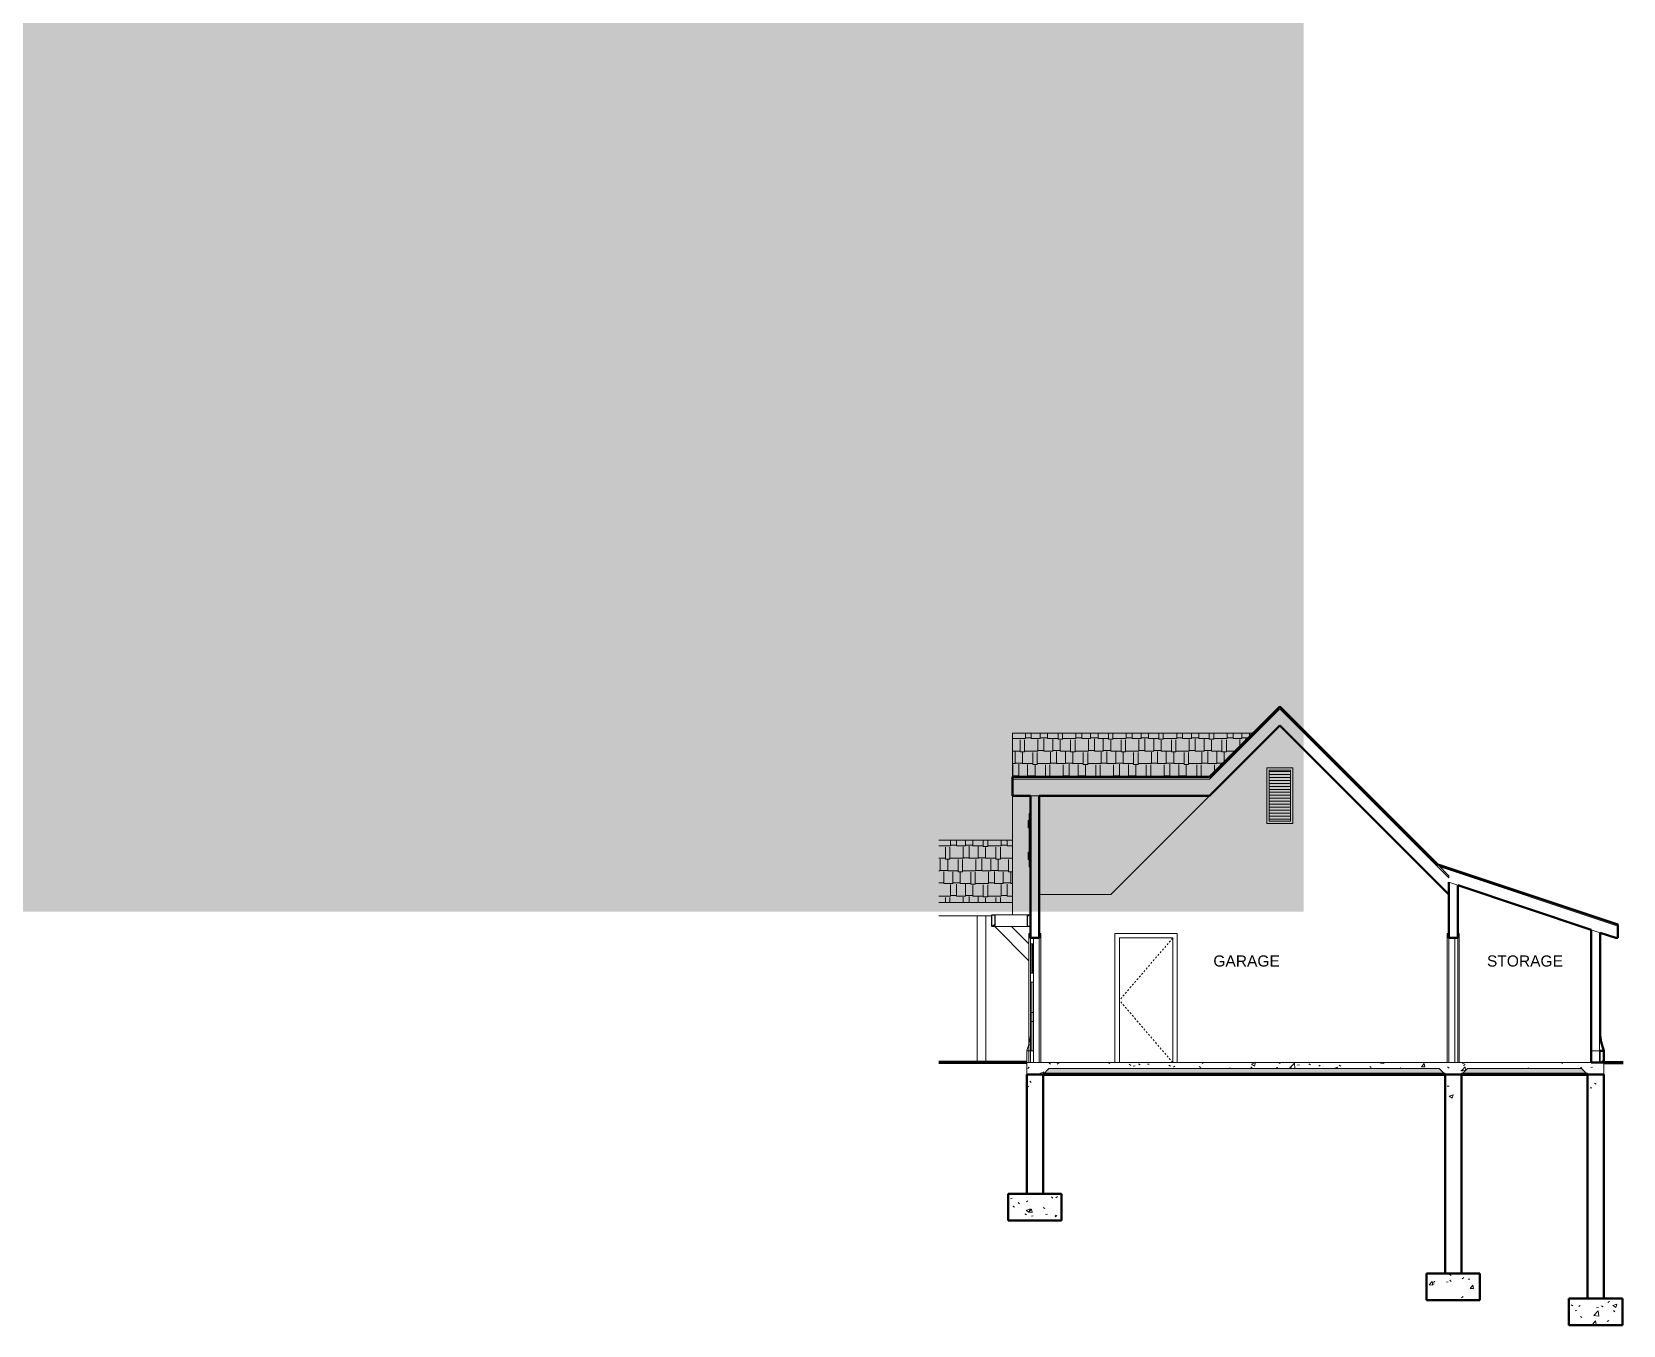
# Model space of a CAD drawing. Header units: feet. Extents: x 4475 to 7025, y -5344 to -4239.
# Drawn here: x 6677.4 to 6766.8, y -4423.8 to -4351.1 of the extents above; entities that cross this region are included whole.
import ezdxf

# ---------------------------------------------------------------- set-up
doc = ezdxf.new("R2010")
doc.units = ezdxf.units.FT
doc.header["$MEASUREMENT"] = 0
doc.linetypes.add('Dash 1_16_', pattern=[0.125, 0.0625, -0.0625])
for name, color, linetype, lineweight in [('A-AREA-IDEN', 2, 'Continuous', 9), ('A-COLS', 52, 'Continuous', 9), ('A-DETL-GENF', 92, 'Continuous', 9), ('A-DETL-THIN', 151, 'Continuous', 9), ('A-DOOR', 31, 'Continuous', 13), ('A-DOOR-FRAM', 31, 'Continuous', 9), ('A-GENM', 13, 'Continuous', 9), ('A-GLAZ', 151, 'Continuous', 13), ('A-ROOF', 132, 'Continuous', 9), ('A-ROOF-PATT', 132, 'Continuous', 9), ('A-WALL', 113, 'Continuous', 9), ('A-WALL-PATT', 111, 'Continuous', 13), ('C-BLDG-PADS', 91, 'Continuous', 9), ('S-BEAM', 12, 'Continuous', 9), ('S-FNDN', 32, 'Continuous', 13)]:
    doc.layers.add(name, color=color, linetype=linetype, lineweight=lineweight)
doc.layers.add('C-TOPO', color=7, linetype='Continuous')
doc.styles.add('Arial_2', font='arial.ttf', dxfattribs={"height": 4.5})
pattern_1 = [(50, (6746.8428, -4399.0154), (2.2956, -0.20086), [0.24004, -2.64043]), (355, (6746.8428, -4399.0154), (-0.44406, 2.40742), [0.19203, -2.11235]), (100.451, (6747.034, -4399.0322), (1.85158, 2.20652), [0.20403, -2.24403]), (46.184, (6746.8428, -4398.3753), (3.4157, -0.5298), [0.36006, -3.96065]), (96.636, (6747.1274, -4398.4195), (2.9914, 3.1177), [0.30597, -3.36605]), (351.184, (6746.8428, -4398.3753), (2.9914, 3.1177), [0.28805, -3.1685]), (21, (6747.1628, -4398.5353), (1.9104, -1.2886), [0.24004, -2.64043]), (326, (6747.1628, -4398.5353), (0.77876, 2.32086), [0.19203, -2.11235]), (71.451, (6747.322, -4398.6427), (2.68917, 1.0322), [0.20403, -2.24403]), (37.5, (6746.8428, -4399.0154), (0.03891, 1.0654), [0.1056, -1.98116, 0.1056, -2.03875, -2.12035]), (37.5, (6746.8428, -4399.0154), (0.03891, 1.0654), [-4.23111, 0.1056, -2.01475]), (7.5, (6746.8428, -4399.0154), (0.84194, 1.2623), [0.1056, -1.11702, 0.1056, -1.93315, -0.80813]), (7.5, (6746.8428, -4399.0154), (0.84194, 1.2623), [-3.26137, 0.1056, -0.70253]), (327.5, (6746.1291, -4399.0154), (1.708544, -0.07216), [0.1056, -0.69453, 0.1056, -2.39081, -3.31254]), (327.5, (6746.1291, -4399.0154), (1.708544, -0.07216), [-3.29654, 0.1056, -3.20694]), (317.5, (6745.809, -4399.0154), (1.86654, 0.32041), [0.1056, -0.93457, 0.1056, -1.55225, -2.35239]), (317.5, (6745.809, -4399.0154), (1.86654, 0.32041), [-2.69803, 0.1056, -2.24679])]

# ---------------------------------------------------------------- blocks, each defined once
blk = doc.blocks.new('Basic Wall _ Generic - 6_ Shingle - ___-736103-GARAGE SECTION')
at = {"layer": 'A-WALL-PATT', "lineweight": 9}
h = blk.add_hatch(dxfattribs=at)
h.set_pattern_fill('FP2_11', color=256, style=0, pattern_type=2)
h.set_pattern_definition([(0, (-411.106, -4), (19.125, 9), [4.5, -3.75, 5.25, -2.25, -9.75]), (0, (-411.106, -4), (19.125, 9), [-15.75, 6.75, -3]), (0, (-406.606, -3.625), (19.125, 9), [3.75, -14.25, 3, -4.5]), (0, (-397.606, -4.563), (19.125, 9), [2.25, -23.25]), (90, (-411.106, -4), (-6.375, 9), [8.625, -27.375]), (90, (-406.606, -4), (-6.375, 9), [8.437, -27.562]), (90, (-402.856, -4), (-6.375, 9), [7.875, -28.125]), (90, (-397.606, -4.563), (-6.375, 9), [8.625, -27.375]), (90, (-395.356, -4.563), (-6.375, 9), [8.625, -27.375]), (90, (-388.606, -4), (-6.375, 9), [8.25, -27.75])])
h.paths.add_polyline_path([(-409.9, -4), (-408.6, -4), (-409.7, -1.1), (-410.5, 1.9), (-410.9, 4.9), (-411.1, 8), (-411.1, -4)])
at = {"layer": 'A-WALL'}
blk.add_line((-411.1, -4), (-408.6, -4), dxfattribs=at)
blk.add_arc((-381.1, 8), 30, 180, 203.5366, dxfattribs=at)
blk = doc.blocks.new('Basic Wall _ Generic - 6_ Shingle - ___-736030-GARAGE SECTION')
at = {"layer": 'A-WALL-PATT', "lineweight": 9}
h = blk.add_hatch(dxfattribs=at)
h.set_pattern_fill('FP2_12', color=256, style=0, pattern_type=2)
h.set_pattern_definition([(228.013, (-570.376, 131.989), (-191.999287, -216.00095), [3.229, -319.658]), (184.97, (-572.536, 129.589), (287.999531, 24.0008256), [5.541, -548.542]), (132.51, (-578.056, 129.109), (239.998435, -264.001956), [3.907, -386.785]), (267.274, (-587.416, 123.109), (23.997818, 479.99984), [5.046, -499.525]), (292.834, (-587.656, 118.069), (-120.0019626, 287.999368), [4.948, -489.825]), (357.274, (-585.736, 113.509), (-479.99984, 23.997818), [5.046, -499.525]), (37.694, (-580.696, 113.269), (-312.0007535, -239.9984945), [6.673, -660.596]), (72.255, (-575.416, 117.349), (168.0029405, 527.998779), [6.3, -623.672]), (121.43, (-573.496, 123.349), (-192.0024395, 311.998108), [5.063, -501.218]), (175.236, (-576.136, 127.669), (263.999686, -24.001546), [5.78, -283.218]), (222.397, (-581.896, 128.149), (-288.002068, -263.997841), [7.475, -740.001]), (138.814, (-563.656, 122.869), (-168.00033, 144.000314), [2.551, -252.572]), (171.469, (-565.576, 124.549), (311.999284, -48.001478), [4.854, -480.516]), (225, (-570.376, 125.269), (2e-15, -24.0006), [3.394, -30.547]), (203.199, (-572.056, 128.149), (119.99995, 48.00137), [1.828, -180.951]), (291.801, (-573.736, 127.429), (-23.99931, 72.00057), [2.585, -126.659]), (30.964, (-572.776, 125.029), (71.99953, 48.00019), [4.198, -135.745]), (161.565, (-569.176, 127.189), (47.99987, -23.99952), [3.036, -72.859]), (16.39, (-587.656, 127.429), (239.999827, 72.001629), [4.253, -421.028]), (70.346, (-583.576, 128.629), (-96.000367, -263.999695), [3.568, -353.218]), (293.199, (-569.176, 131.989), (-48.00137, 119.99995), [3.656, -179.123]), (343.61, (-567.736, 128.629), (-239.999827, 72.001629), [4.253, -421.028]), (339.444, (-587.656, 112.549), (-119.999634, 47.999767), [4.101, -200.955]), (294.775, (-583.816, 111.109), (-119.999455, 263.999962), [3.436, -340.191]), (66.801, (-568.936, 107.989), (48.00137, 119.99995), [3.656, -179.123]), (17.354, (-567.496, 111.349), (-311.999979, -95.999553), [4.023, -398.29]), (69.444, (-580.696, 107.989), (-47.999767, -119.999634), [2.051, -203.006]), (101.31, (-570.376, 107.989), (-24.00041, 96.00039), [1.224, -121.153]), (165.964, (-570.616, 109.189), (71.99996, -23.9998), [4.948, -94.007]), (186.009, (-575.416, 110.389), (240.000235, 24.000218), [4.585, -453.934]), (303.69, (-572.776, 122.869), (-24.00016, 47.99962), [3.461, -83.072]), (353.157, (-570.856, 119.989), (408.0000873, -48.0016485), [6.043, -598.262]), (60.945, (-564.856, 119.269), (-96.001016, -167.999253), [2.471, -244.624]), (90, (-563.656, 121.43), (-24, 24), [1.44, -22.56]), (120.256, (-575.896, 111.109), (95.998097, -168.000546), [3.334, -330.084]), (48.013, (-577.576, 113.989), (191.999287, 216.00095), [6.458, -316.429]), (0, (-573.256, 118.79), (24, 24), [6.24, -17.76]), (325.305, (-567.016, 118.789), (240.000059, -167.999216), [3.795, -375.679]), (254.055, (-563.896, 116.629), (-23.99911, -96.00064), [3.494, -171.228]), (207.646, (-564.856, 113.269), (-456.0001977, -239.999926), [5.69, -563.267]), (175.426, (-569.896, 110.629), (-311.9997154, 24.0004113), [6.019, -595.898])])
h.paths.add_polyline_path([(-409.9, -12), (-408.6, -12), (-408.6, -4), (-411.1, -4), (-411.1, -12)])
at = {"layer": 'A-WALL'}
for p, q in [((-408.6, -4), (-411.1, -4)), ((-408.6, -12), (-408.6, -4))]:
    blk.add_line(p, q, dxfattribs=at)
blk = doc.blocks.new('Garage_Door_-_Carriage_-_Single_4267 - 7090-1042305-GARAGE SECTION')
at = {"layer": 'A-DOOR'}
for p, q in [((-411.1, 72), (-413.1, 72)), ((-413.1, 72), (-413.1, 68)), ((-413.1, 68), (-411.1, 68)), ((-412.6, 68), (-413.1, 68)), ((-413.1, 68), (-413.1, 48.3)), ((-412.6, 48.3), (-412.6, 68)), ((-412.1, 68), (-412.1, 58.7)), ((-411.1, 68), (-411.1, 72)), ((-411.1, 68), (-411.1, 48.3)), ((-412.1, 58.7), (-413.1, 58.7)), ((-413.1, 58.7), (-413.1, 57.7)), ((-413.1, 57.7), (-412.1, 57.7)), ((-412.1, 57.7), (-412.1, 58.7)), ((-412.1, 57.7), (-412.1, 48.3)), ((-411.1, 48.3), (-413.1, 48.3)), ((-413.1, 48.3), (-413.1, 42.3)), ((-413.1, 48.3), (-412.6, 48.3)), ((-411.1, 42.3), (-411.1, 48.3)), ((-412.1, 42.3), (-413.1, 42.3)), ((-413.1, 42.3), (-413.1, -4)), ((-413.1, 42.3), (-411.1, 42.3)), ((-412.1, -4), (-412.1, 42.3)), ((-411.1, 42.3), (-411.1, 21.7)), ((-411.1, 21.7), (-413.1, 21.7)), ((-413.1, 21.7), (-413.1, 15.7)), ((-411.1, 15.7), (-411.1, 21.7)), ((-413.1, 15.7), (-411.1, 15.7)), ((-411.1, 15.7), (-411.1, -4)), ((-413.1, -4), (-412.1, -4)), ((-411.1, -4), (-413.1, -4)), ((-413.1, -4), (-413.1, -12)), ((-411.1, -12), (-411.1, -4)), ((-413.1, -12), (-411.1, -12))]:
    blk.add_line(p, q, dxfattribs=at)
at = {"layer": 'A-DOOR-FRAM'}
for p, q in [((-418.1, 75), (-418.1, 72)), ((-417.1, 75), (-418.1, 75)), ((-418.1, 72), (-417.1, 72)), ((-417.1, 72), (-417.1, 75)), ((-410.1, 75), (-411.1, 75)), ((-411.1, 75), (-411.1, 72)), ((-411.1, 72), (-410.1, 72)), ((-410.1, 72), (-410.1, 75))]:
    blk.add_line(p, q, dxfattribs=at)
at = {"layer": 'A-DOOR-FRAM', "lineweight": 9}
for p, q in [((-418.1, -12), (-418.1, 72)), ((-417.1, 72), (-417.1, -12)), ((-410.1, 72), (-410.1, -12))]:
    blk.add_line(p, q, dxfattribs=at)
blk = doc.blocks.new('Structural Framing 3 - Structural Framing 2-970603-GARAGE SECTION')
at = {"layer": 'S-BEAM'}
for p, q in [((-410.1, 56.7), (-387.1, 79.7)), ((-398.4, 79.7), (-410.1, 68))]:
    blk.add_line(p, q, dxfattribs=at)
blk = doc.blocks.new('Structural Framing 4 - Structural Framing 4-970869-GARAGE SECTION')
at = {"layer": 'S-BEAM'}
h = blk.add_hatch(dxfattribs=at)
h.set_pattern_fill('FP2_14', color=256, style=0, pattern_type=2)
h.set_pattern_definition([(135, (-587.656, 107.989), (-4.24264, -4.24264), [])])
h.paths.add_polyline_path([(-411.1, 79.7), (-409.1, 79.7), (-409.1, 87.7), (-411.1, 87.7), (-411.1, 85.9)])
h.paths.add_polyline_path([(-387.1, 79.7), (-385.1, 79.7), (-385.1, 87.7), (-387.1, 87.7), (-387.1, 85.9)])
at = {"layer": 'S-BEAM', "lineweight": 30}
for p, q in [((-409.1, 87.7), (-411.1, 87.7)), ((-411.1, 87.7), (-411.1, 79.7)), ((-409.1, 79.7), (-409.1, 87.7)), ((-385.1, 87.7), (-387.1, 87.7)), ((-387.1, 87.7), (-387.1, 79.7)), ((-385.1, 79.7), (-385.1, 87.7)), ((-411.1, 79.7), (-409.1, 79.7)), ((-387.1, 79.7), (-385.1, 79.7))]:
    blk.add_line(p, q, dxfattribs=at)
at = {"layer": 'S-BEAM'}
for p, q in [((-387.1, 87.7), (-409.1, 87.7)), ((-409.1, 79.7), (-387.1, 79.7))]:
    blk.add_line(p, q, dxfattribs=at)
blk = doc.blocks.new('Door-Single-Flush_Panel_Double-Acting - 3070-1067028-GARAGE SECTION')
at = {"layer": 'A-DOOR', "linetype": 'Dash 1_16_', "lineweight": 9}
for p in [(-507.1, 72), (-507.1, -12)]:
    blk.add_line(p, (-471.1, 30), dxfattribs=at)
at = {"layer": 'A-DOOR-FRAM', "lineweight": 9}
for p, q in [((-510.1, 75), (-510.1, -12)), ((-468.1, 75), (-510.1, 75)), ((-507.1, -12), (-507.1, 72)), ((-507.1, 72), (-471.1, 72)), ((-471.1, 72), (-471.1, -12)), ((-468.1, -12), (-468.1, 75))]:
    blk.add_line(p, q, dxfattribs=at)
blk = doc.blocks.new('Window-Louvers - 16_ x 24_-1039771-GARAGE SECTION')
at = {"layer": 'A-GLAZ', "lineweight": 9}
for p, q in [((-570.5, 186.7), (-588, 186.7)), ((-588, 186.7), (-588, 149.2)), ((-586.5, 150.8), (-586.5, 185.2)), ((-586.5, 185.2), (-572, 185.2)), ((-572, 185.2), (-572, 150.8)), ((-570.5, 149.2), (-570.5, 186.7)), ((-572, 150.8), (-586.5, 150.8)), ((-588, 149.2), (-570.5, 149.2))]:
    blk.add_line(p, q, dxfattribs=at)
at = {"layer": 'A-GLAZ'}
for p, q in [((-586.5, 184.2), (-572, 184.2)), ((-586.5, 182.2), (-572, 182.2)), ((-586.5, 180.2), (-572, 180.2)), ((-586.5, 178.2), (-572, 178.2)), ((-586.5, 176.2), (-572, 176.2)), ((-586.5, 174.2), (-572, 174.2)), ((-586.5, 172.2), (-572, 172.2)), ((-586.5, 170.2), (-572, 170.2)), ((-586.5, 168.2), (-572, 168.2)), ((-586.5, 166.2), (-572, 166.2)), ((-586.5, 164.2), (-572, 164.2)), ((-586.5, 162.2), (-572, 162.2)), ((-586.5, 160.2), (-572, 160.2)), ((-586.5, 158.2), (-572, 158.2)), ((-586.5, 156.2), (-572, 156.2)), ((-586.5, 154.2), (-572, 154.2)), ((-586.5, 152.2), (-572, 152.2))]:
    blk.add_line(p, q, dxfattribs=at)
blk = doc.blocks.new('Basic Wall _ Generic - 6_ Shingle - ___-1066331-GARAGE SECTION')
at = {"layer": 'A-WALL', "lineweight": 50}
blk.add_line((-797.7, -4), (-795.2, -4), dxfattribs=at)
blk.add_arc((-825.3, 8), 30, 336.4634, 360, dxfattribs=at)
blk = doc.blocks.new('Basic Wall _ Generic - 6_ Shingle - ___-1066330-GARAGE SECTION')
at = {"layer": 'A-WALL-PATT', "lineweight": 9}
h = blk.add_hatch(dxfattribs=at)
h.set_pattern_fill('FP2_16', color=256, style=0, pattern_type=2)
h.set_pattern_definition([(50, (-587.656, 107.99), (27.5427, -2.41), [2.88, -31.68]), (355, (-587.656, 107.99), (-5.328, 28.8843), [2.304, -25.344]), (100.451, (-585.36, 107.788), (22.2153, 26.474), [2.448, -26.924]), (46.184, (-587.656, 115.67), (40.982, -6.3564), [4.32, -47.52]), (96.636, (-584.24, 115.14), (35.891, 37.406), [3.671, -40.386]), (351.184, (-587.656, 115.67), (35.891, 37.406), [3.456, -38.016]), (21, (-583.816, 113.75), (22.921, -15.4607), [2.88, -31.68]), (326, (-583.816, 113.75), (9.3435, 27.8457), [2.304, -25.344]), (71.451, (-581.906, 112.46), (32.2648, 12.3844), [2.448, -26.924]), (37.5, (-587.656, 107.989), (0.46686, 12.7827), [1.267, -23.77, 1.267, -24.461, -25.44]), (37.5, (-587.656, 107.989), (0.46686, 12.7827), [-50.765, 1.267, -24.173]), (7.5, (-587.656, 107.989), (10.1016, 15.1451), [1.267, -13.402, 1.267, -23.194, -9.696]), (7.5, (-587.656, 107.989), (10.1016, 15.1451), [-39.13, 1.267, -8.429]), (327.5, (-596.219, 107.989), (20.49916, -0.8658), [1.267, -8.333, 1.267, -28.685, -39.744]), (327.5, (-596.219, 107.989), (20.49916, -0.8658), [-39.552, 1.267, -38.477]), (317.5, (-600.059, 107.989), (22.3948, 3.8443), [1.267, -11.213, 1.267, -18.624, -28.224]), (317.5, (-600.059, 107.989), (22.3948, 3.8443), [-32.371, 1.267, -26.957])])
h.paths.add_polyline_path([(-795.2, -12), (-795.2, -4), (-797.7, -4), (-797.7, -12)])
at = {"layer": 'A-WALL', "lineweight": 50}
for p, q in [((-797.7, -4), (-797.7, -12)), ((-795.2, -4), (-797.7, -4)), ((-797.7, -12), (-795.2, -12))]:
    blk.add_line(p, q, dxfattribs=at)
at = {"layer": 'A-WALL'}
blk.add_line((-795.2, -12), (-795.2, -4), dxfattribs=at)
blk = doc.blocks.new('Door-Single-Flush_Panel_Double-Acting - 2670-1051583-GARAGE SECTION')
at = {"layer": 'A-DOOR', "lineweight": 20}
for p, q in [((-697.2, 72), (-699.2, 72)), ((-699.2, 72), (-699.2, -12)), ((-697.2, -12), (-697.2, 72)), ((-699.2, -12), (-697.2, -12))]:
    blk.add_line(p, q, dxfattribs=at)
at = {"layer": 'A-DOOR-FRAM'}
for p, q in [((-700.2, 75), (-700.2, 72)), ((-699.2, 75), (-700.2, 75)), ((-700.2, 72), (-699.2, 72)), ((-699.2, 72), (-699.2, 75)), ((-692.2, 75), (-693.2, 75)), ((-693.2, 75), (-693.2, 72)), ((-693.2, 72), (-692.2, 72)), ((-692.2, 72), (-692.2, 75))]:
    blk.add_line(p, q, dxfattribs=at)
at = {"layer": 'A-DOOR-FRAM', "lineweight": 9}
for p, q in [((-700.2, -12), (-700.2, 72)), ((-693.2, -12), (-693.2, 72)), ((-692.2, 72), (-692.2, -12))]:
    blk.add_line(p, q, dxfattribs=at)
blk = doc.blocks.new('Timber_Shutter_11965 - 24_ x 60_ 2-1067833-GARAGE SECTION')
at = {"layer": 'A-GENM', "lineweight": 13}
for p, q in [((-410.3, 156), (-411.1, 156)), ((-411.1, 156), (-411.1, 120)), ((-410.3, 120), (-410.3, 156)), ((-409.5, 151.1), (-410.3, 151.1)), ((-410.3, 151.1), (-410.3, 146.2)), ((-409.5, 146.2), (-409.5, 151.1)), ((-410.3, 146.2), (-409.5, 146.2)), ((-409.5, 129.8), (-410.3, 129.8)), ((-410.3, 129.8), (-410.3, 124.9)), ((-409.5, 124.9), (-409.5, 129.8)), ((-411.1, 120), (-410.3, 120)), ((-410.3, 124.9), (-409.5, 124.9))]:
    blk.add_line(p, q, dxfattribs=at)
blk = doc.blocks.new('abc')
at = {"layer": 'A-DETL-GENF'}
h = blk.add_hatch(dxfattribs=at)
h.set_pattern_fill('FP2_12', color=8, scale=0.083347, style=0, pattern_type=2)
h.set_pattern_definition([(228.013, (6748.283, -4397.01507), (-16.0025646, -18.0030312), [0.26913, -26.642535]), (184.97, (6748.10297, -4397.215105), (24.00389693, 2.0003968), [0.461826, -45.71933]), (132.51, (6747.6429, -4397.25511), (20.00314956, -22.00377106), [0.32564, -32.23737]), (267.274, (6746.86277, -4397.75519), (2.0001461, 40.00654667), [0.42057, -41.63391]), (292.834, (6746.84277, -4398.17526), (-10.0018036, 24.0038833), [0.4124, -40.825444]), (357.274, (6747.00279, -4398.555325), (-40.00654667, 2.0001461), [0.42057, -41.63391]), (37.694, (6747.42286, -4398.57533), (-26.0043268, -20.00315452), [0.556175, -55.058695]), (72.255, (6747.862934, -4398.23527), (14.00254108, 44.00711424), [0.525086, -51.98119]), (121.43, (6748.02296, -4397.73519), (-16.00282732, 26.0041063), [0.421986, -41.775017]), (175.236, (6747.80292, -4397.37513), (22.0035819, -2.0004568), [0.48175, -23.60537]), (222.397, (6747.322846, -4397.335125), (-24.00410837, -22.00342806), [0.62302, -61.676863]), (138.814, (6748.8431, -4397.7752), (-14.0023235, 12.0019942), [0.21262, -21.05112]), (171.469, (6748.68307, -4397.63517), (26.00420434, -4.0007792), [0.404566, -40.04957]), (225, (6748.283, -4397.5752), (1e-16, -2.00038), [0.28288, -2.546]), (203.199, (6748.14298, -4397.33513), (10.0016358, 4.00077), [0.15236, -15.08172]), (291.801, (6748.00296, -4397.39513), (-2.00027, 6.001031), [0.21545, -10.55665]), (30.964, (6748.08297, -4397.59517), (6.000945, 4.0006716), [0.34989, -11.31394]), (161.565, (6748.383, -4397.41514), (4.000646, -2.000288), [0.25304, -6.07258]), (16.39, (6746.84277, -4397.39513), (20.00326556, 6.0011198), [0.354475, -35.09142]), (70.346, (6747.18282, -4397.29512), (-8.0013426, -22.0035826), [0.29738, -29.43966]), (293.199, (6748.38302, -4397.01507), (-4.00077, 10.0016358), [0.30472, -14.92936]), (343.61, (6748.50304, -4397.29512), (-20.00326556, 6.0011198), [0.354475, -35.09142]), (339.444, (6746.84277, -4398.63534), (-10.0016095, 4.0006366), [0.34181, -16.749]), (294.775, (6747.16282, -4398.75536), (-10.0015946, 22.0036048), [0.28638, -28.3539]), (66.801, (6748.40302, -4399.0154), (4.00077, 10.0016358), [0.30472, -14.92936]), (17.354, (6748.52304, -4398.73535), (-26.0042623, -8.00127475), [0.335305, -33.19628]), (69.444, (6747.42286, -4399.0154), (-4.0006366, -10.0016095), [0.17094, -16.91994]), (101.31, (6748.283, -4399.0154), (-2.0003625, 8.0013444), [0.10202, -10.09774]), (165.964, (6748.263, -4398.9154), (6.00098, -2.000312), [0.4124, -7.8352]), (186.009, (6747.86293, -4398.81537), (20.00329957, 2.0003462), [0.382146, -37.83404]), (303.69, (6748.08297, -4397.7752), (-2.000341, 4.000625), [0.28846, -6.9238]), (353.157, (6748.243, -4398.01524), (34.00558327, -4.0007934), [0.503666, -49.863343]), (60.945, (6748.74308, -4398.07525), (-8.0013967, -14.0022337), [0.20595, -20.38868]), (90, (6748.843, -4397.8952), (-2.00033, 2.00033), [0.12002, -1.8803]), (120.256, (6747.82293, -4398.75536), (8.0011534, -14.0023415), [0.27788, -27.51151]), (48.013, (6747.6829, -4398.51532), (16.0025646, 18.0030312), [0.538255, -26.37341]), (0, (6748.043, -4398.1153), (2.00033, 2.00033), [0.52009, -1.48024]), (325.305, (6748.56305, -4398.11525), (20.0032849, -14.0022306), [0.3163, -31.31172]), (254.055, (6748.8231, -4398.29528), (-2.000254, -8.0013653), [0.29121, -14.27134]), (207.646, (6748.74308, -4398.57533), (-38.00624848, -20.00327383), [0.474244, -46.946615]), (175.426, (6748.32301, -4398.795365), (-26.00424028, 2.00036228), [0.501666, -49.66631])])
h.paths.add_polyline_path([(6753.601, -4409.683), (6734.243, -4409.683), (6734.576, -4409.35), (6756.506, -4409.35), (6756.839, -4409.683), (6756.121, -4409.683)])
h.paths.add_polyline_path([(6763.682, -4409.683), (6757.756, -4409.683), (6758.09, -4409.35), (6764.507, -4409.35), (6764.841, -4409.683)])
at = {"layer": 'A-ROOF-PATT', "lineweight": 9}
h = blk.add_hatch(dxfattribs=at)
h.set_pattern_fill('FP2_13', color=256, scale=0.083347, style=0, pattern_type=2)
h.set_pattern_definition([(0, (6786.0095, -4380.903), (2.1253485, 0.707199), [0.500082, -0.416735, 0.583429, -0.250041, -1.083511]), (0, (6786.0095, -4380.903), (2.1253485, 0.707199), [-1.750287, 0.750123, -0.333388]), (0, (6786.5096, -4380.8736), (2.1253485, 0.707199), [0.416735, -1.583593, 0.333388, -0.500082]), (0, (6787.5098, -4380.9473), (2.1253485, 0.707199), [0.25004, -2.583757]), (90, (6786.0095, -4380.903), (-0.7084495, 0.707199), [0.677778, -2.151103]), (90, (6786.5096, -4380.903), (-0.7084495, 0.707199), [0.663025, -2.165855]), (90, (6786.92634, -4380.903), (-0.7084495, 0.707199), [0.61885, -2.210112]), (90, (6787.5098, -4380.9473), (-0.7084495, 0.707199), [0.677778, -2.151103]), (90, (6787.7598, -4380.9473), (-0.7084495, 0.707199), [0.677778, -2.151103]), (90, (6788.5099, -4380.903), (-0.7084495, 0.707199), [0.648273, -2.180608])])
h.paths.add_polyline_path([(6732.534, -4392.966), (6732.534, -4390.515), (6746.046, -4390.515), (6743.595, -4392.966), (6738.478, -4392.966)])
h = blk.add_hatch(dxfattribs=at)
h.set_pattern_fill('FP2_15', color=256, scale=0.083347, style=0, pattern_type=2)
h.set_pattern_definition([(0, (6798.8134, -4401.0756), (2.1253485, 0.707199), [0.500082, -0.416735, 0.583429, -0.250041, -1.083511]), (0, (6798.8134, -4401.0756), (2.1253485, 0.707199), [-1.750287, 0.750123, -0.333388]), (0, (6799.31345, -4401.0461), (2.1253485, 0.707199), [0.416735, -1.583593, 0.333388, -0.500082]), (0, (6800.3136, -4401.11975), (2.1253485, 0.707199), [0.25004, -2.583757]), (90, (6798.8134, -4401.0756), (-0.7084495, 0.707199), [0.677778, -2.151103]), (90, (6799.31345, -4401.0756), (-0.7084495, 0.707199), [0.663025, -2.165855]), (90, (6799.7302, -4401.0756), (-0.7084495, 0.707199), [0.618851, -2.210112]), (90, (6800.3136, -4401.11975), (-0.7084495, 0.707199), [0.677778, -2.151103]), (90, (6800.56366, -4401.11975), (-0.7084495, 0.707199), [0.677778, -2.151103]), (90, (6801.3138, -4401.0756), (-0.7084495, 0.707199), [0.648273, -2.180608])])
h.paths.add_polyline_path([(6732.534, -4400.016), (6728.397, -4400.016), (6728.397, -4396.516), (6732.534, -4396.516)])
at = {"layer": 'A-WALL-PATT', "lineweight": 9}
h = blk.add_hatch(dxfattribs=at)
h.set_pattern_fill('FP2_16', color=256, scale=0.083347, style=0, pattern_type=2)
h.set_pattern_definition(pattern_1)
h.paths.add_polyline_path([(6734.243, -4411.016), (6733.326, -4411.016), (6733.326, -4409.683), (6734.243, -4409.683), (6734.243, -4410.242)])
h = blk.add_hatch(dxfattribs=at)
h.set_pattern_fill('FP2_16', color=256, scale=0.083347, style=0, pattern_type=2)
h.set_pattern_definition(pattern_1)
h.paths.add_polyline_path([(6757.756, -4411.016), (6756.839, -4411.016), (6756.839, -4409.683), (6757.756, -4409.683), (6757.756, -4410.242)])
h = blk.add_hatch(dxfattribs=at)
h.set_pattern_fill('FP2_16', color=256, scale=0.083347, style=0, pattern_type=2)
h.set_pattern_definition(pattern_1)
h.paths.add_polyline_path([(6765.757, -4411.016), (6764.841, -4411.016), (6764.841, -4409.683), (6765.757, -4409.683), (6765.757, -4410.242)])
at = {"layer": 'C-BLDG-PADS'}
h = blk.add_hatch(dxfattribs=at)
h.set_pattern_fill('FP2_16', color=256, scale=0.083347, style=0, pattern_type=2)
h.set_pattern_definition(pattern_1)
h.paths.add_polyline_path([(6733.438, -4409.683), (6733.326, -4409.683), (6733.326, -4409.016), (6765.757, -4409.016), (6765.757, -4409.683), (6764.841, -4409.683), (6764.507, -4409.35), (6758.09, -4409.35), (6757.756, -4409.683), (6756.839, -4409.683), (6756.506, -4409.35), (6734.576, -4409.35), (6734.243, -4409.683)])
at = {"layer": 'S-FNDN', "lineweight": 9}
h = blk.add_hatch(dxfattribs=at)
h.set_pattern_fill('FP2_16', color=256, scale=0.083347, style=0, pattern_type=2)
h.set_pattern_definition([(50, (6746.8428, -4404.3906), (2.2956, -0.20086), [0.24004, -2.64043]), (355, (6746.8428, -4404.3906), (-0.44406, 2.40742), [0.19203, -2.11235]), (100.451, (6747.034, -4404.4074), (1.85158, 2.20652), [0.20403, -2.24403]), (46.184, (6746.8428, -4403.7505), (3.4157, -0.5298), [0.36006, -3.96065]), (96.636, (6747.1274, -4403.7947), (2.9914, 3.1177), [0.30597, -3.36605]), (351.184, (6746.8428, -4403.7505), (2.9914, 3.1177), [0.28805, -3.1685]), (21, (6747.1628, -4403.9105), (1.9104, -1.2886), [0.24004, -2.64043]), (326, (6747.1628, -4403.9105), (0.77876, 2.32086), [0.19203, -2.11235]), (71.451, (6747.322, -4404.0179), (2.68917, 1.0322), [0.20403, -2.24403]), (37.5, (6746.8428, -4404.3906), (0.03891, 1.0654), [0.1056, -1.98116, 0.1056, -2.03875, -2.12035]), (37.5, (6746.8428, -4404.3906), (0.03891, 1.0654), [-4.23111, 0.1056, -2.01475]), (7.5, (6746.8428, -4404.3906), (0.84194, 1.2623), [0.1056, -1.11702, 0.1056, -1.93315, -0.80813]), (7.5, (6746.8428, -4404.3906), (0.84194, 1.2623), [-3.26137, 0.1056, -0.70253]), (327.5, (6746.1291, -4404.3906), (1.708544, -0.07216), [0.1056, -0.69453, 0.1056, -2.39081, -3.31254]), (327.5, (6746.1291, -4404.3906), (1.708544, -0.07216), [-3.29654, 0.1056, -3.20694]), (317.5, (6745.809, -4404.3906), (1.86654, 0.32041), [0.1056, -0.93457, 0.1056, -1.55225, -2.35239]), (317.5, (6745.809, -4404.3906), (1.86654, 0.32041), [-2.69803, 0.1056, -2.24679])])
h.paths.add_polyline_path([(6735.285, -4417.892), (6732.284, -4417.892), (6732.284, -4416.392), (6735.285, -4416.392)])
h = blk.add_hatch(dxfattribs=at)
h.set_pattern_fill('FP2_16', color=256, scale=0.083347, style=0, pattern_type=2)
h.set_pattern_definition([(50, (6746.8428, -4408.8616), (2.2956, -0.20086), [0.24004, -2.64043]), (355, (6746.8428, -4408.8616), (-0.44406, 2.40742), [0.19203, -2.11235]), (100.451, (6747.034, -4408.8783), (1.85158, 2.20652), [0.20403, -2.24403]), (46.184, (6746.8428, -4408.2215), (3.4157, -0.5298), [0.36006, -3.96065]), (96.636, (6747.1274, -4408.2657), (2.9914, 3.1177), [0.30597, -3.36605]), (351.184, (6746.8428, -4408.2215), (2.9914, 3.1177), [0.28805, -3.1685]), (21, (6747.1628, -4408.3815), (1.9104, -1.2886), [0.24004, -2.64043]), (326, (6747.1628, -4408.3815), (0.77876, 2.32086), [0.19203, -2.11235]), (71.451, (6747.322, -4408.4889), (2.68917, 1.0322), [0.20403, -2.24403]), (37.5, (6746.8428, -4408.8616), (0.03891, 1.0654), [0.1056, -1.98116, 0.1056, -2.03875, -2.12035]), (37.5, (6746.8428, -4408.8616), (0.03891, 1.0654), [-4.23111, 0.1056, -2.01475]), (7.5, (6746.8428, -4408.8616), (0.84194, 1.2623), [0.1056, -1.11702, 0.1056, -1.93315, -0.80813]), (7.5, (6746.8428, -4408.8616), (0.84194, 1.2623), [-3.26137, 0.1056, -0.70253]), (327.5, (6746.1291, -4408.8616), (1.708544, -0.07216), [0.1056, -0.69453, 0.1056, -2.39081, -3.31254]), (327.5, (6746.1291, -4408.8616), (1.708544, -0.07216), [-3.29654, 0.1056, -3.20694]), (317.5, (6745.809, -4408.8616), (1.86654, 0.32041), [0.1056, -0.93457, 0.1056, -1.55225, -2.35239]), (317.5, (6745.809, -4408.8616), (1.86654, 0.32041), [-2.69803, 0.1056, -2.24679])])
h.paths.add_polyline_path([(6758.798, -4422.363), (6755.798, -4422.363), (6755.798, -4420.863), (6758.798, -4420.863)])
h = blk.add_hatch(dxfattribs=at)
h.set_pattern_fill('FP2_16', color=256, scale=0.083347, style=0, pattern_type=2)
h.set_pattern_definition([(50, (6746.8428, -4410.2682), (2.2956, -0.20086), [0.24004, -2.64043]), (355, (6746.8428, -4410.2682), (-0.44406, 2.40742), [0.19203, -2.11235]), (100.451, (6747.034, -4410.285), (1.85158, 2.20652), [0.20403, -2.24403]), (46.184, (6746.8428, -4409.628), (3.4157, -0.5298), [0.36006, -3.96065]), (96.636, (6747.1274, -4409.6723), (2.9914, 3.1177), [0.30597, -3.36605]), (351.184, (6746.8428, -4409.628), (2.9914, 3.1177), [0.28805, -3.1685]), (21, (6747.1628, -4409.7881), (1.9104, -1.2886), [0.24004, -2.64043]), (326, (6747.1628, -4409.788), (0.77876, 2.32086), [0.19203, -2.11235]), (71.451, (6747.322, -4409.8955), (2.68917, 1.0322), [0.20403, -2.24403]), (37.5, (6746.8428, -4410.2682), (0.03891, 1.0654), [0.1056, -1.98116, 0.1056, -2.03875, -2.12035]), (37.5, (6746.8428, -4410.2682), (0.03891, 1.0654), [-4.23111, 0.1056, -2.01475]), (7.5, (6746.8428, -4410.2682), (0.841937, 1.2623), [0.1056, -1.117016, 0.1056, -1.93315, -0.80813]), (7.5, (6746.8428, -4410.2682), (0.841937, 1.2623), [-3.26137, 0.1056, -0.70253]), (327.5, (6746.1291, -4410.2682), (1.708544, -0.07216), [0.1056, -0.69453, 0.1056, -2.39081, -3.31254]), (327.5, (6746.1291, -4410.2682), (1.708544, -0.07216), [-3.29654, 0.1056, -3.20694]), (317.5, (6745.809, -4410.2682), (1.86654, 0.32041), [0.1056, -0.93457, 0.1056, -1.55225, -2.35239]), (317.5, (6745.809, -4410.2682), (1.86654, 0.32041), [-2.69803, 0.1056, -2.24679])])
h.paths.add_polyline_path([(6763.799, -4423.769), (6763.799, -4422.269), (6766.799, -4422.269), (6766.799, -4423.769)])
at = {"layer": 'A-COLS'}
for p, q in [((6730.534, -4400.767), (6730.534, -4409.016)), ((6731.034, -4400.767), (6731.034, -4409.016))]:
    blk.add_line(p, q, dxfattribs=at)
at = {"layer": 'A-DETL-THIN'}
for p, q in [((6734.243, -4409.683), (6734.576, -4409.35)), ((6734.576, -4409.35), (6756.506, -4409.35)), ((6756.506, -4409.35), (6756.839, -4409.683)), ((6757.756, -4409.683), (6758.09, -4409.35)), ((6758.09, -4409.35), (6764.507, -4409.35)), ((6764.507, -4409.35), (6764.841, -4409.683)), ((6756.839, -4409.683), (6734.243, -4409.683)), ((6764.841, -4409.683), (6757.756, -4409.683))]:
    blk.add_line(p, q, dxfattribs=at)
at = {"layer": 'A-ROOF', "lineweight": 50}
for p, q in [((6743.595, -4392.966), (6747.546, -4389.015)), ((6747.546, -4389.015), (6756.42, -4397.888)), ((6747.546, -4390.076), (6743.595, -4394.026)), ((6757.048, -4399.577), (6747.546, -4390.076)), ((6732.534, -4394.026), (6732.534, -4392.966)), ((6732.534, -4392.966), (6743.595, -4392.966)), ((6733.535, -4394.026), (6732.534, -4394.026)), ((6743.595, -4394.026), (6734.035, -4394.026)), ((6756.42, -4397.888), (6766.549, -4401.265)), ((6765.049, -4401.555), (6757.548, -4399.055)), ((6766.549, -4401.265), (6766.549, -4402.015)), ((6766.428, -4402.015), (6765.549, -4401.722)), ((6766.549, -4402.015), (6766.428, -4402.015))]:
    blk.add_line(p, q, dxfattribs=at)
at = {"layer": 'A-ROOF'}
for p, q in [((6747.546, -4389.133), (6743.595, -4393.083)), ((6757.048, -4398.634), (6747.546, -4389.133)), ((6746.046, -4390.515), (6732.534, -4390.515)), ((6732.534, -4392.966), (6732.534, -4390.515)), ((6743.595, -4393.083), (6732.534, -4393.083)), ((6732.534, -4400.704), (6732.534, -4394.026)), ((6743.595, -4394.026), (6738.045, -4399.577)), ((6728.397, -4396.516), (6732.534, -4396.516)), ((6757.048, -4398.516), (6756.42, -4397.888)), ((6766.549, -4401.353), (6756.552, -4398.02)), ((6757.048, -4398.634), (6757.048, -4398.516)), ((6732.534, -4400.016), (6728.397, -4400.016)), ((6731.368, -4400.767), (6728.397, -4400.767))]:
    blk.add_line(p, q, dxfattribs=at)
at = {"layer": 'A-WALL', "lineweight": 50}
for p, q in [((6733.535, -4402.015), (6733.535, -4394.026)), ((6734.035, -4394.026), (6734.035, -4402.015)), ((6757.048, -4402.015), (6757.048, -4398.888)), ((6757.548, -4399.055), (6757.548, -4402.015)), ((6734.035, -4402.015), (6733.535, -4402.015)), ((6757.548, -4402.015), (6757.048, -4402.015)), ((6765.049, -4409.016), (6765.049, -4401.555)), ((6765.549, -4401.722), (6765.549, -4407.349)), ((6765.549, -4409.016), (6765.049, -4409.016)), ((6733.326, -4416.392), (6733.326, -4409.683)), ((6733.326, -4409.683), (6734.243, -4409.683)), ((6734.243, -4409.683), (6734.243, -4416.392)), ((6756.839, -4420.863), (6756.839, -4409.683)), ((6756.839, -4409.683), (6757.756, -4409.683)), ((6757.756, -4409.683), (6757.756, -4420.863)), ((6764.841, -4422.269), (6764.841, -4409.683)), ((6764.841, -4409.683), (6765.757, -4409.683)), ((6765.757, -4409.683), (6765.757, -4422.269))]:
    blk.add_line(p, q, dxfattribs=at)
at = {"layer": 'A-WALL'}
for p, q in [((6733.535, -4394.026), (6734.035, -4394.026)), ((6733.576, -4402.015), (6733.576, -4394.026)), ((6733.993, -4402.015), (6733.993, -4394.026)), ((6734.035, -4399.577), (6738.045, -4399.577)), ((6757.048, -4398.888), (6757.548, -4399.055)), ((6734.035, -4409.016), (6734.035, -4402.015)), ((6757.048, -4402.015), (6757.048, -4409.016)), ((6765.049, -4401.555), (6765.549, -4401.722)), ((6765.091, -4401.569), (6765.091, -4409.016)), ((6765.507, -4401.708), (6765.507, -4409.016)), ((6765.507, -4408.349), (6765.091, -4408.349)), ((6765.549, -4408.349), (6765.549, -4409.016))]:
    blk.add_line(p, q, dxfattribs=at)
at = {"layer": 'C-BLDG-PADS', "lineweight": 13}
for p, q in [((6733.326, -4409.683), (6733.326, -4409.016)), ((6733.326, -4409.016), (6765.757, -4409.016)), ((6765.757, -4409.016), (6765.757, -4409.683))]:
    blk.add_line(p, q, dxfattribs=at)
at = {"layer": 'C-TOPO', "lineweight": 70}
for p, q in [((6732.963, -4409.016), (6728.397, -4409.016)), ((6733.326, -4409.016), (6732.963, -4409.016)), ((6765.757, -4409.016), (6766.844, -4409.016)), ((6735.878, -4409.683), (6734.243, -4409.683)), ((6752.699, -4409.683), (6735.878, -4409.683)), ((6756.839, -4409.683), (6752.699, -4409.683)), ((6759.099, -4409.683), (6757.756, -4409.683)), ((6764.841, -4409.683), (6759.099, -4409.683))]:
    blk.add_line(p, q, dxfattribs=at)
at = {"layer": 'C-TOPO'}
for p, q in [((6732.963, -4409.016), (6733.326, -4409.016)), ((6765.757, -4409.016), (6766.844, -4409.016)), ((6735.878, -4409.683), (6734.243, -4409.683)), ((6735.878, -4409.683), (6752.699, -4409.683)), ((6752.699, -4409.683), (6756.839, -4409.683)), ((6757.756, -4409.683), (6759.099, -4409.683)), ((6759.099, -4409.683), (6764.841, -4409.683))]:
    blk.add_line(p, q, dxfattribs=at)
at = {"layer": 'S-FNDN', "lineweight": 50}
for p, q in [((6732.284, -4416.392), (6735.285, -4416.392)), ((6732.284, -4417.892), (6732.284, -4416.392)), ((6735.285, -4416.392), (6735.285, -4417.892)), ((6735.285, -4417.892), (6732.284, -4417.892)), ((6755.798, -4420.863), (6758.798, -4420.863)), ((6755.798, -4422.363), (6755.798, -4420.863)), ((6758.798, -4420.863), (6758.798, -4422.363)), ((6758.798, -4422.363), (6755.798, -4422.363)), ((6763.799, -4422.269), (6766.799, -4422.269)), ((6763.799, -4423.769), (6763.799, -4422.269)), ((6766.799, -4422.269), (6766.799, -4423.769)), ((6766.799, -4423.769), (6763.799, -4423.769))]:
    blk.add_line(p, q, dxfattribs=at)
at = {"layer": 'A-DOOR', "xscale": -0.08334700000000002, "yscale": 0.08334700000000002, "zscale": 0.08334700000000002}
for name in ['Garage_Door_-_Carriage_-_Single_4267 - 7090-1042305-GARAGE SECTION', 'Door-Single-Flush_Panel_Double-Acting - 3070-1067028-GARAGE SECTION']:
    blk.add_blockref(name, (6699.27, -4408.016), dxfattribs=at)
at = {"layer": 'A-DOOR-FRAM', "lineweight": 9, "xscale": -0.08334700000000002, "yscale": 0.08334700000000002, "zscale": 0.08334700000000002}
blk.add_blockref('Door-Single-Flush_Panel_Double-Acting - 2670-1051583-GARAGE SECTION', (6699.27, -4408.016), dxfattribs=at)
at = {"layer": 'A-GENM', "lineweight": 13, "xscale": -0.08334700000000002, "yscale": 0.08334700000000002, "zscale": 0.08334700000000002}
blk.add_blockref('Timber_Shutter_11965 - 24_ x 60_ 2-1067833-GARAGE SECTION', (6699.27, -4408.016), dxfattribs=at)
at = {"layer": 'A-GLAZ', "xscale": -0.08334700000000002, "yscale": 0.08334700000000002, "zscale": 0.08334700000000002}
blk.add_blockref('Window-Louvers - 16_ x 24_-1039771-GARAGE SECTION', (6699.27, -4408.016), dxfattribs=at)
at = {"layer": 'A-WALL', "xscale": -0.08334700000000002, "yscale": 0.08334700000000002, "zscale": 0.08334700000000002}
for name in ['Basic Wall _ Generic - 6_ Shingle - ___-736103-GARAGE SECTION', 'Basic Wall _ Generic - 6_ Shingle - ___-1066331-GARAGE SECTION', 'Basic Wall _ Generic - 6_ Shingle - ___-736030-GARAGE SECTION', 'Basic Wall _ Generic - 6_ Shingle - ___-1066330-GARAGE SECTION']:
    blk.add_blockref(name, (6699.27, -4408.016), dxfattribs=at)
at = {"layer": 'S-BEAM', "xscale": -0.08334700000000002, "yscale": 0.08334700000000002, "zscale": 0.08334700000000002}
for name in ['Structural Framing 4 - Structural Framing 4-970869-GARAGE SECTION', 'Structural Framing 3 - Structural Framing 2-970603-GARAGE SECTION']:
    blk.add_blockref(name, (6699.27, -4408.016), dxfattribs=at)
at = {"layer": 'A-AREA-IDEN', "char_height": 0.6251, "attachment_point": 3, "style": 'Arial_2'}
for s, insert, width in [('GARAGE', (6747.55, -4402.995), 4.64676), ('STORAGE', (6763.46, -4402.995), 5.30337)]:
    blk.add_mtext(s, dxfattribs=dict(at, insert=insert, width=width))

msp = doc.modelspace()

# ---------------------------------------------------------------- hatches: boundary and pattern name
h = msp.add_hatch()
h.set_pattern_fill('AR-CONC', color=256, scale=0.08)
h.set_pattern_definition([(50, (0, 0), (0.573808146, -0.050201708), [0.06, -0.66]), (355, (0, 0), (-0.111001067, 0.601753707), [0.048, -0.528]), (100.4514445, (0.0478, -0.0042), (0.462807077, 0.551551993), [0.050992154, -0.56091369]), (46.1842, (0, 0.16), (0.853793065, -0.132415425), [0.09, -0.99]), (96.635635, (0.07115, 0.149), (0.74772956, 0.77929488), [0.07648827, -0.84137101]), (351.184164, (0, 0.16), (0.74772956, 0.77929488), [0.072, -0.792]), (21, (0.08, 0.12), (0.477525642, -0.322095113), [0.06, -0.66]), (326, (0.08, 0.12), (0.194652266, 0.580120036), [0.048, -0.528]), (71.451445, (0.1198, 0.09316), (0.6721779, 0.258024922), [0.05099215, -0.56091369]), (37.5, (0, 0), (0.009727884, 0.266315083), [0, -0.5216, 0, -0.536, 0, -0.53]), (7.5, (0, 0), (0.21045563, 0.31552937), [0, -0.3056, 0, -0.5096, 0, -0.202]), (327.5, (-0.1784, 0), (0.427057949, -0.0180438974), [0, -0.2, 0, -0.624, 0, -0.828]), (317.5, (-0.2584, 0), (0.466548935, 0.080083986), [0, -0.26, 0, -0.4144, 0, -0.588])])
h.paths.add_polyline_path([(6639.439, -4368.98), (6641.9, -4368.979), (6640.718, -4366.979), (6639.439, -4366.979)], flags=16)
h.paths.add_polyline_path([(6639.439, -4366.979), (6640.718, -4366.979), (6640.141, -4366.003), (6639.439, -4365.986)], flags=16)
h.paths.add_polyline_path([(6587.994, -4400.533), (6748.895, -4400.533), (6748.895, -4331.979), (6587.994, -4331.979)])
h.paths.add_polyline_path([(6639.164, -4366.979), (6634.439, -4366.979), (6634.439, -4369.479), (6639.439, -4369.479), (6639.439, -4368.98), (6639.148, -4368.98)], flags=16)

# ---------------------------------------------------------------- block references
msp.add_blockref('abc', (0, 0))

doc.saveas('drawing.dxf')
